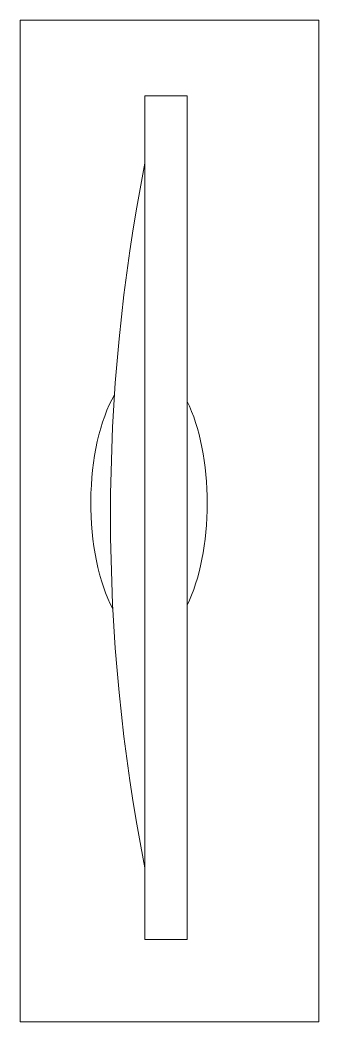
# Model space of a CAD drawing. Header units: metres. Extents: x 0 to 30, y 0 to 102.
import ezdxf

# ---------------------------------------------------------------- set-up
doc = ezdxf.new("R2010")
doc.units = ezdxf.units.M
doc.header["$LTSCALE"] = 5
doc.header["$MEASUREMENT"] = 0
doc.layers.add('A-FURN', color=8, linetype='Continuous', lineweight=18)

msp = doc.modelspace()

# ---------------------------------------------------------------- linework, layer by layer
at = {"layer": 'A-FURN'}
for points in [[(30.31, 0), (30.31, 101.64), (0, 101.64), (0, 0)], [(12.66, 93.95), (16.94, 93.95), (16.94, 8.36), (12.66, 8.36)]]:
    msp.add_lwpolyline(points, close=True, dxfattribs=at)
msp.add_arc((193.94, 51.36), 184.77, 168.8449, 191.1513, dxfattribs=at)
for start_param, end_param in [(3.776419, 5.613037), (6.995762, 8.712201)]:
    msp.add_ellipse((13.08, 52.62), major_axis=(0, -13.66), ratio=0.43211, start_param=start_param, end_param=end_param, dxfattribs=at)

doc.saveas('drawing.dxf')
